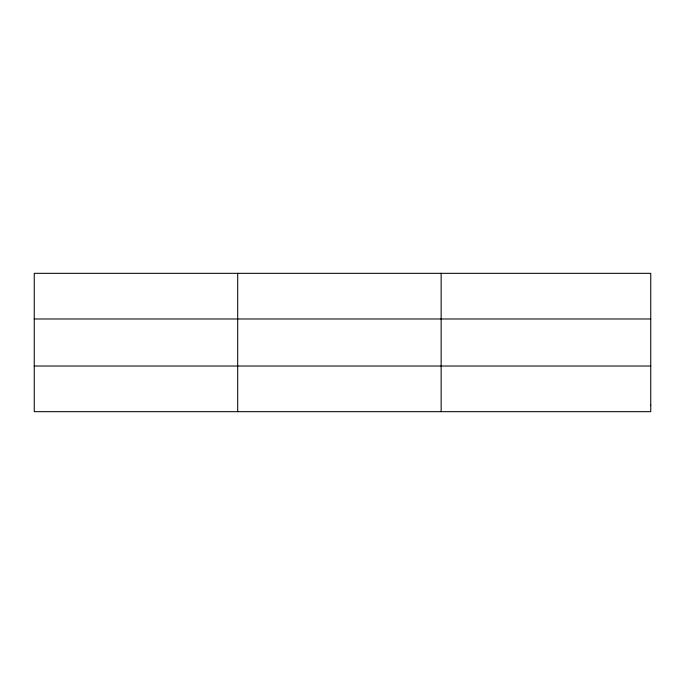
<?xml version="1.0" encoding="UTF-8"?>
<svg xmlns="http://www.w3.org/2000/svg" width="685" height="685" viewBox="0 0 685 685"><rect width="100%" height="100%" fill="white"/><g stroke="black" fill="none" stroke-linecap="round" stroke-linejoin="round"><path stroke-width="1.03" d="M237.695 411.676L237.695 273.324M441.14 411.676L441.14 273.324M34.25 318.979L650.75 318.979M34.25 366.021L650.75 366.021M650.75 405.16L650.75 411.676L34.25 411.676L34.25 273.324L650.75 273.324L650.75 405.16"/></g></svg>
